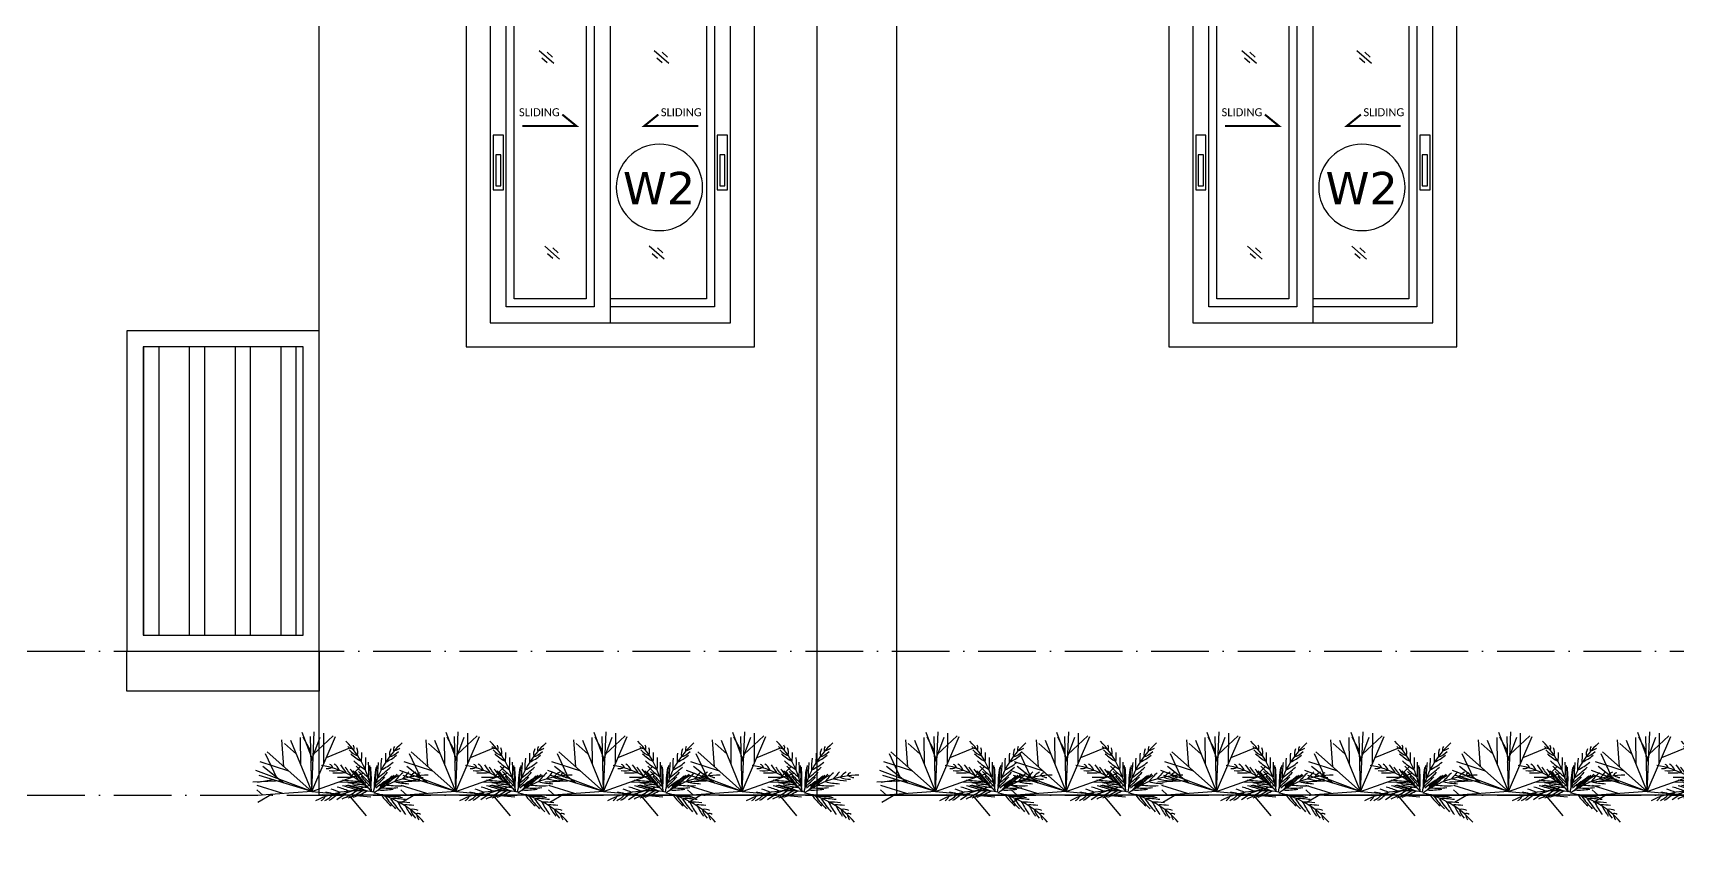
# Model space of a CAD drawing. Header units: millimetres. Extents: x -620 to 116137, y -21481 to 17722.
# Drawn here: x 7041 to 12178, y -17548 to -15023 of the extents above; entities that cross this region are included whole.
import ezdxf
from ezdxf.enums import TextEntityAlignment as Align
from ezdxf.xclip import XClip

# ---------------------------------------------------------------- set-up
doc = ezdxf.new("R2010")
doc.units = ezdxf.units.MM
doc.header["$LTSCALE"] = 150
doc.header["$XCLIPFRAME"] = 2
doc.linetypes.add('ACAD_ISO10W100', pattern=[18, 12, -3, 0, -3])
doc.linetypes.add('HIDDEN', pattern=[0])
for name, color, linetype in [('ad-Door', 11, 'Continuous'), ('ad-Elevation 10', 8, 'Continuous'), ('ad-Grid', 8, 'ACAD_ISO10W100'), ('ad-MS Column', 1, 'Continuous'), ('ad-Roofs', 2, 'Continuous'), ('ad-Text Main_Door&window Label', 7, 'Continuous'), ('ad-Wall hatch', 8, 'Continuous')]:
    doc.layers.add(name, color=color, linetype=linetype)
doc.layers.add('ad-Landscape', color=7, linetype='Continuous', true_color=0x007f00)
doc.styles.add('6 U T S R N_Typical Floor Plan$0$3BHK-E(NB)$0$grid_text', font='verdana.ttf', dxfattribs={"width": 0.9})
doc.styles.get("Standard").update_dxf_attribs({"font": 'calibril.ttf'})

# ---------------------------------------------------------------- blocks, each defined once
blk = doc.blocks.new('zw$38DE')
at = {"layer": 'ad-Grid', "ltscale": 0.1}
for points in [[(-27431.1, 0), (0, 0)], [(-27431.1, -450), (0, -450)]]:
    blk.add_lwpolyline(points, dxfattribs=at)
blk = doc.blocks.new('A$C21625DEA')
at = {"layer": 'ad-Wall hatch'}
for p, q in [((0, 0), (46.1, 39.6)), ((4.3, 19.8), (20.9, 34.6)), ((20.7, 1.3), (37.4, 16))]:
    blk.add_line(p, q, dxfattribs=at)
blk = doc.blocks.new('hejhf')
at = {"layer": 'ad-Door', "linetype": 'HIDDEN', "ltscale": 300}
blk.add_lwpolyline([(35196.8, 30880), (35228.6, 30880), (35228.6, 30709.6), (35196.8, 30709.6)], close=True, dxfattribs=at)
at = {"layer": 'ad-Door'}
blk.add_lwpolyline([(35204.5, 30818.4), (35220.9, 30818.4), (35220.9, 30721.7), (35204.5, 30721.7)], close=True, dxfattribs=at)
blk = doc.blocks.new('6 U T S R N_Typical Floor Plan$0$ad_Window Tag')
blk.add_circle((0, 0), 150)
at = {"style": '6 U T S R N_Typical Floor Plan$0$3BHK-E(NB)$0$grid_text', "width": 0.9}
blk.add_attdef('D1', text='', height=125, dxfattribs=at).set_placement((0, 0), align=Align.MIDDLE_CENTER)
blk = doc.blocks.new('zw$B431')
at = {"layer": 'ad-Door'}
for points in [[(900, 1250), (0, 1250), (0, 0), (900, 0)], [(825, 1175), (75, 1175), (75, 75), (825, 75)], [(125, 1125), (400, 1125), (400, 125), (125, 125)], [(150, 1100), (375, 1100), (375, 150), (150, 150)]]:
    blk.add_lwpolyline(points, close=True, dxfattribs=at)
for points in [[(450, 1175), (450, 75)], [(450, 1125), (775, 1125), (775, 125), (450, 125)], [(450, 1100), (750, 1100), (750, 150), (450, 150)]]:
    blk.add_lwpolyline(points, dxfattribs=at)
at = {"layer": 'ad-Door', "const_width": 6.39, "elevation": 0}
for points in [[(300, 724.8), (344.4, 688.6), (175.4, 688.6)], [(600, 724.8), (555.6, 688.6), (724.6, 688.6)]]:
    blk.add_lwpolyline(points, dxfattribs=at)
at = {"xscale": -1}
for p in [(35312.8, -30219.8), (36012.7, -30219.7)]:
    blk.add_blockref('hejhf', p, dxfattribs=at)
at = {"layer": 'ad-Elevation 10', "xscale": -1}
for p in [(273.6, 884.5, 0), (633, 884.5), (291.5, 273.8, 0), (617.9, 273.8)]:
    blk.add_blockref('A$C21625DEA', p, dxfattribs=at)
at = {"layer": 'ad-Text Main_Door&window Label'}
ref = blk.add_blockref('6 U T S R N_Typical Floor Plan$0$ad_Window Tag', (603.2, 497.3), dxfattribs=dict(at, xscale=-0.9, yscale=0.9, zscale=0.9))
ref.add_attrib('D1', 'W2', dxfattribs={"height": 101.25, "rotation": 1800, "style": '6 U T S R N_Typical Floor Plan$0$3BHK-E(NB)$0$grid_text'}).set_placement((602.2, 495.1), align=Align.MIDDLE_CENTER)
at = {"layer": 'ad-Text Main_Door&window Label', "linetype": 'Continuous', "char_height": 25, "width": 146.471, "attachment_point": 5}
for insert in [(228.4, 731.8, 0), (671.6, 731.8, 0)]:
    blk.add_mtext('SLIDING', dxfattribs=dict(at, insert=insert))
blk = doc.blocks.new('A$C64040638')
at = {"layer": 'ad-MS Column'}
blk.add_lwpolyline([(0, 0), (250, 0), (250, 3400), (0, 3400)], close=True, dxfattribs=at)
blk = doc.blocks.new('zw$1B55')
at = {"layer": 'ad-Elevation 10'}
h = blk.add_hatch(dxfattribs=at)
h.set_pattern_fill('ANSI32', color=256, scale=15, angle=45)
h.set_pattern_definition([(90, (-18901.45, 14002.2), (-142.875, 0), []), (90, (-18853.82, 14049.83), (-142.875, 0), [])])
h.paths.add_polyline_path([(-11820, -2900), (-11820, -2000), (-12320, -2000), (-12320, -2900)])
blk.add_lwpolyline([(-5570, -3400), (-11770, -3400), (-11770, 100)], dxfattribs=at)
for points in [[(-11770, -2950), (-11770, -1950), (-12370, -1950), (-12370, -2950)], [(-11820, -2900), (-11820, -2000), (-12320, -2000), (-12320, -2900)], [(-12370, -2950), (-11770, -2950), (-11770, -3075), (-12370, -3075)]]:
    blk.add_lwpolyline(points, close=True, dxfattribs=at)
at = {"layer": 'ad-MS Column'}
blk.add_blockref('A$C64040638', (-10215, -3400), dxfattribs=at)
at = {"layer": 'ad-Roofs'}
for p in [(-11310, -2000), (-9115, -2000)]:
    blk.add_blockref('zw$B431', p, dxfattribs=at)
blk = doc.blocks.new('TR12')
at = {"layer": 'ad-Landscape', "color": 0}
for p, q in [((-0.515, 0.899), (-0.651, 1.846)), ((-0.095, 1.078), (-0.608, 2.035)), ((-0.223, 1.417), (-0.553, 1.878)), ((0, 0), (-0.304, 1.934)), ((0, 0), (-0.186, 2.116)), ((-0.161, 1.023), (0.05, 1.957)), ((-0.116, 1.313), (0.501, 2.064)), ((0, 0), (0.581, 2.043)), ((0.296, 1.041), (0.159, 2.118)), ((0, 0), (-1.763, 1.184)), ((-1.094, 0.735), (-1.292, 1.686)), ((-0.714, 1.244), (-1.186, 1.557)), ((0, 0), (-0.974, 1.698)), ((0.361, 1.268), (1.204, 1.75)), ((-0.899, 0.603), (-1.965, 0.806)), ((-1.023, 0.163), (-1.846, 0.653)), ((-1.285, 0.296), (-1.808, 1.114)), ((0, 0), (1.745, 0.887)), ((1.279, 0.65), (1.615, 1.106)), ((-1.055, 0.243), (-2.123, 0.051)), ((0, 0), (-2.07, 0.477)), ((-1.416, 0.226), (-1.957, 0.055)), ((0, 0), (-1.933, 0.309)), ((0, 0), (-1.916, -0.402)), ((0, 0), (2.123, 0.079)), ((0.924, 0.469), (1.877, 0.557)), ((1.082, 0.04), (2.064, 0.503)), ((1.317, 0.049), (2.036, -0.605)), ((-1.014, -0.213), (-1.957, -0.049)), ((-1.715, -0.36), (-1.947, -0.205)), ((-1.404, -0.294), (-1.848, -0.647))]:
    blk.add_line(p, q, dxfattribs=at)
blk = doc.blocks.new('TR13')
at = {"layer": 'ad-Landscape'}
for centre, radius, start, end in [((2.274, 0.393), 2.308, 153.8471, 189.8045), ((0.175, 1.225), 0.119, 165.7556, 225.016), ((-0.039, 1.406), 0.275, 300.4086, 330.328), ((-2.009, -1.216), 2.308, 31.3349, 67.3424), ((-0.977, 0.793), 0.119, 356.1734, 55.4338), ((-0.997, 0.657), 0.284, 7.6784, 46.334), ((2.477, 1.638), 2.724, 196.5437, 203.1872), ((2.506, 1.862), 2.724, 198.1648, 203.115), ((-1.375, 1.736), 1.774, 319.5294, 331.0874), ((0.279, 1.137), 0.284, 174.8554, 213.511), ((-1.075, 1.779), 1.451, 318.0291, 330.8083), ((2.005, -1.216), 2.308, 112.6576, 148.6651), ((-0.316, 1.395), 0.558, 309.4156, 336.9891), ((0.993, 0.657), 0.284, 133.666, 172.3216), ((0.973, 0.793), 0.119, 124.5662, 183.8266), ((-0.935, 1.07), 0.275, 250.8614, 280.7808), ((-0.719, 1.244), 0.558, 244.2003, 271.7738), ((-0.401, 2.033), 1.451, 250.3811, 263.1603), ((-0.147, 2.198), 1.774, 250.102, 261.66), ((0.378, 2.594), 2.391, 244.5823, 254.5374), ((-3.15, -0.263), 2.724, 18.0744, 23.0247), ((-2.981, -0.412), 2.724, 18.0023, 24.6457), ((-2.836, -0.565), 2.724, 17.9053, 26.2647), ((-2.747, -0.676), 2.724, 17.8111, 27.5304), ((-2.685, -0.762), 2.724, 17.7148, 28.6944), ((2.484, 1.18), 2.724, 192.4951, 203.4746), ((2.474, 1.286), 2.724, 193.659, 203.3783), ((2.469, 1.428), 2.724, 194.9247, 203.2841), ((-2.031, 1.689), 2.391, 326.652, 336.6071), ((-1.909, 1.362), 2.194, 329.0112, 339.4033), ((-1.648, 1.025), 1.86, 331.1427, 342.4295), ((2.432, -1.164), 2.724, 141.1023, 152.0818), ((2.681, -0.762), 2.724, 151.3056, 162.2852), ((2.509, -1.091), 2.724, 142.2662, 151.9855), ((2.743, -0.676), 2.724, 152.4696, 162.1889), ((2.616, -0.998), 2.724, 143.5319, 151.8914), ((2.832, -0.565), 2.724, 153.7353, 162.0947), ((-0.382, 2.594), 2.391, 285.4626, 295.4177), ((2.977, -0.412), 2.724, 155.3543, 161.9977), ((0.143, 2.198), 1.774, 278.34, 289.898), ((3.146, -0.263), 2.724, 156.9753, 161.9256), ((0.397, 2.033), 1.451, 276.8397, 289.6189), ((0.714, 1.244), 0.558, 268.2262, 295.7997), ((0.931, 1.07), 0.275, 259.2192, 289.1386), ((-0.926, -2.022), 2.2, 65.9785, 103.9755), ((-1.406, 0.348), 0.275, 288.3185, 318.2379), ((-1.27, 0.102), 0.119, 33.6304, 92.8909), ((-1.34, 0.618), 0.558, 281.6573, 309.2309), ((-1.204, -0.017), 0.284, 45.1354, 83.791), ((-1.568, 1.437), 1.451, 287.8381, 300.6174), ((-2.354, -2.058), 2.724, 55.5314, 60.4817), ((-1.506, 1.693), 1.774, 287.559, 299.1171), ((-2.168, -2.103), 2.724, 55.4593, 62.1027), ((-1.33, 2.326), 2.391, 282.0393, 291.9945), ((-1.96, -2.136), 2.724, 55.3623, 63.7217), ((-1.034, 2.143), 2.194, 279.2432, 289.6353), ((-1.822, -2.17), 2.724, 55.2681, 64.9875), ((-1.72, -2.2), 2.724, 55.1719, 66.1514), ((-0.755, 1.82), 1.86, 276.2169, 287.5038), ((0.501, 2.268), 2.194, 241.7861, 252.1783), ((0.527, 1.842), 1.86, 238.7599, 250.0467), ((0.467, -2.181), 2.2, 63.0377, 101.5351), ((-0.531, 1.842), 1.86, 289.9533, 301.2401), ((-0.505, 2.268), 2.194, 287.8217, 298.2139), ((1.201, -2.533), 2.724, 100.8618, 111.8414), ((1.307, -2.526), 2.724, 102.0258, 111.7451), ((1.508, 1.853), 2.194, 237.3779, 247.7701), ((1.449, -2.524), 2.724, 103.2915, 111.6509), ((1.838, 1.966), 2.391, 235.0188, 244.9739), ((1.659, -2.538), 2.724, 104.9105, 111.5539), ((1.85, -2.536), 2.724, 106.5316, 111.4818), ((0.502, -2.259), 2.308, 102.0179, 139.5122), ((-0.755, -3.055), 2.724, 90.2442, 95.1945), ((-2.099, 0.266), 1.451, 322.5509, 335.3302), ((-0.562, -2.939), 2.724, 90.1721, 96.8155), ((-2.179, 0.559), 1.774, 322.2718, 333.8299), ((-0.372, -2.848), 2.724, 90.0751, 98.4345), ((-0.239, -2.797), 2.724, 89.9809, 99.7003), ((-2.395, 1.179), 2.391, 316.7521, 326.7073), ((-0.138, -2.764), 2.724, 89.8847, 100.8642), ((-2.047, 1.197), 2.194, 313.956, 324.3481), ((-1.633, 1.091), 1.86, 310.9297, 322.2166), ((1.163, 1.602), 1.86, 239.5095, 250.7963), ((1.867, 1.309), 1.774, 227.8962, 239.4542), ((1.869, 1.046), 1.451, 226.3959, 239.1751), ((1.463, 0.299), 0.558, 217.7824, 245.3559), ((1.188, -0.289), 0.284, 83.2222, 121.8778), ((1.28, -0.188), 0.119, 74.1224, 133.3828), ((1.467, 0.021), 0.275, 208.7754, 238.6948), ((-1.095, -0.662), 0.119, 68.3432, 127.6037), ((-1.346, -0.538), 0.275, 323.0313, 352.9507), ((-0.972, -0.722), 0.284, 79.8482, 118.5038), ((-1.445, -0.278), 0.558, 316.3701, 343.9437)]:
    blk.add_arc(centre, radius, start, end, dxfattribs=at)
blk = doc.blocks.new('A$C04069485')
at = {"layer": 'ad-Landscape', "xscale": 87.5639006525247, "yscale": 87.5639006525247, "zscale": 87.5639006525247, "rotation": 352.4468819518883}
blk.add_blockref('TR12', (174.5, 12.2), dxfattribs=at)
at = {"layer": 'ad-Landscape', "color": 104, "xscale": 124.315801057205, "yscale": 124.315801057205, "zscale": 124.315801057205, "rotation": 337.6020414040115}
blk.add_blockref('TR13', (367, 10.6), dxfattribs=at)
blk = doc.blocks.new('zw$45EC')
at = {"layer": 'ad-Landscape'}
for p in [(-12092.5, -450), (-11642.6, -450), (-11180.8, -450), (-10747.1, -450), (-10143.6, -450), (-9735.4, -450), (-9265.6, -450), (-8815.7, -450), (-8353.9, -450), (-7920.2, -450)]:
    blk.add_blockref('A$C04069485', p, dxfattribs=at)

msp = doc.modelspace()

# ---------------------------------------------------------------- block references
ref = msp.add_blockref('zw$38DE', (26279.9, -16952.2))
XClip(ref).set_block_clipping_path([(-24388.2934201569, -2140.6281090205), (349.01197073, 5188.3683916222)])
for name, p in [('zw$1B55', (19704.9, -14002.2)), ('zw$45EC', (19829.9, -16952.2))]:
    msp.add_blockref(name, p)

doc.saveas('drawing.dxf')
